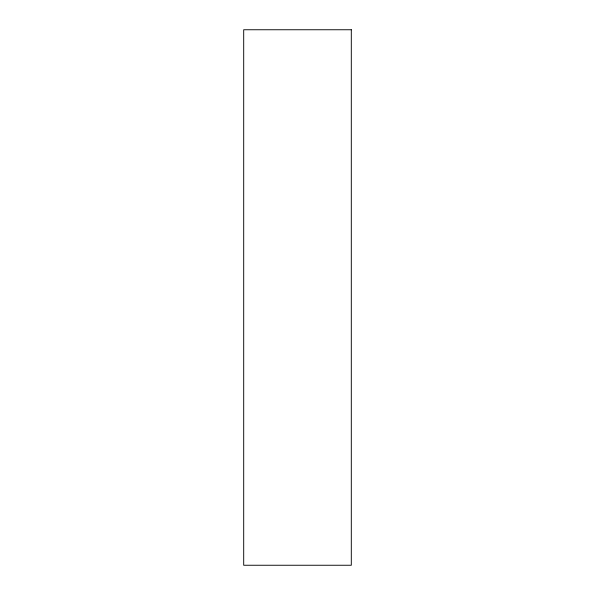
<?xml version="1.0" encoding="UTF-8"?>
<svg xmlns="http://www.w3.org/2000/svg" width="595" height="595" viewBox="0 0 595 595"><rect width="100%" height="100%" fill="white"/><g stroke="black" fill="none" stroke-linecap="round" stroke-linejoin="round"><path stroke-width="0.89" d="M351.303 29.75L243.697 29.75L243.697 565.25L351.303 565.25L351.303 29.75"/></g></svg>
